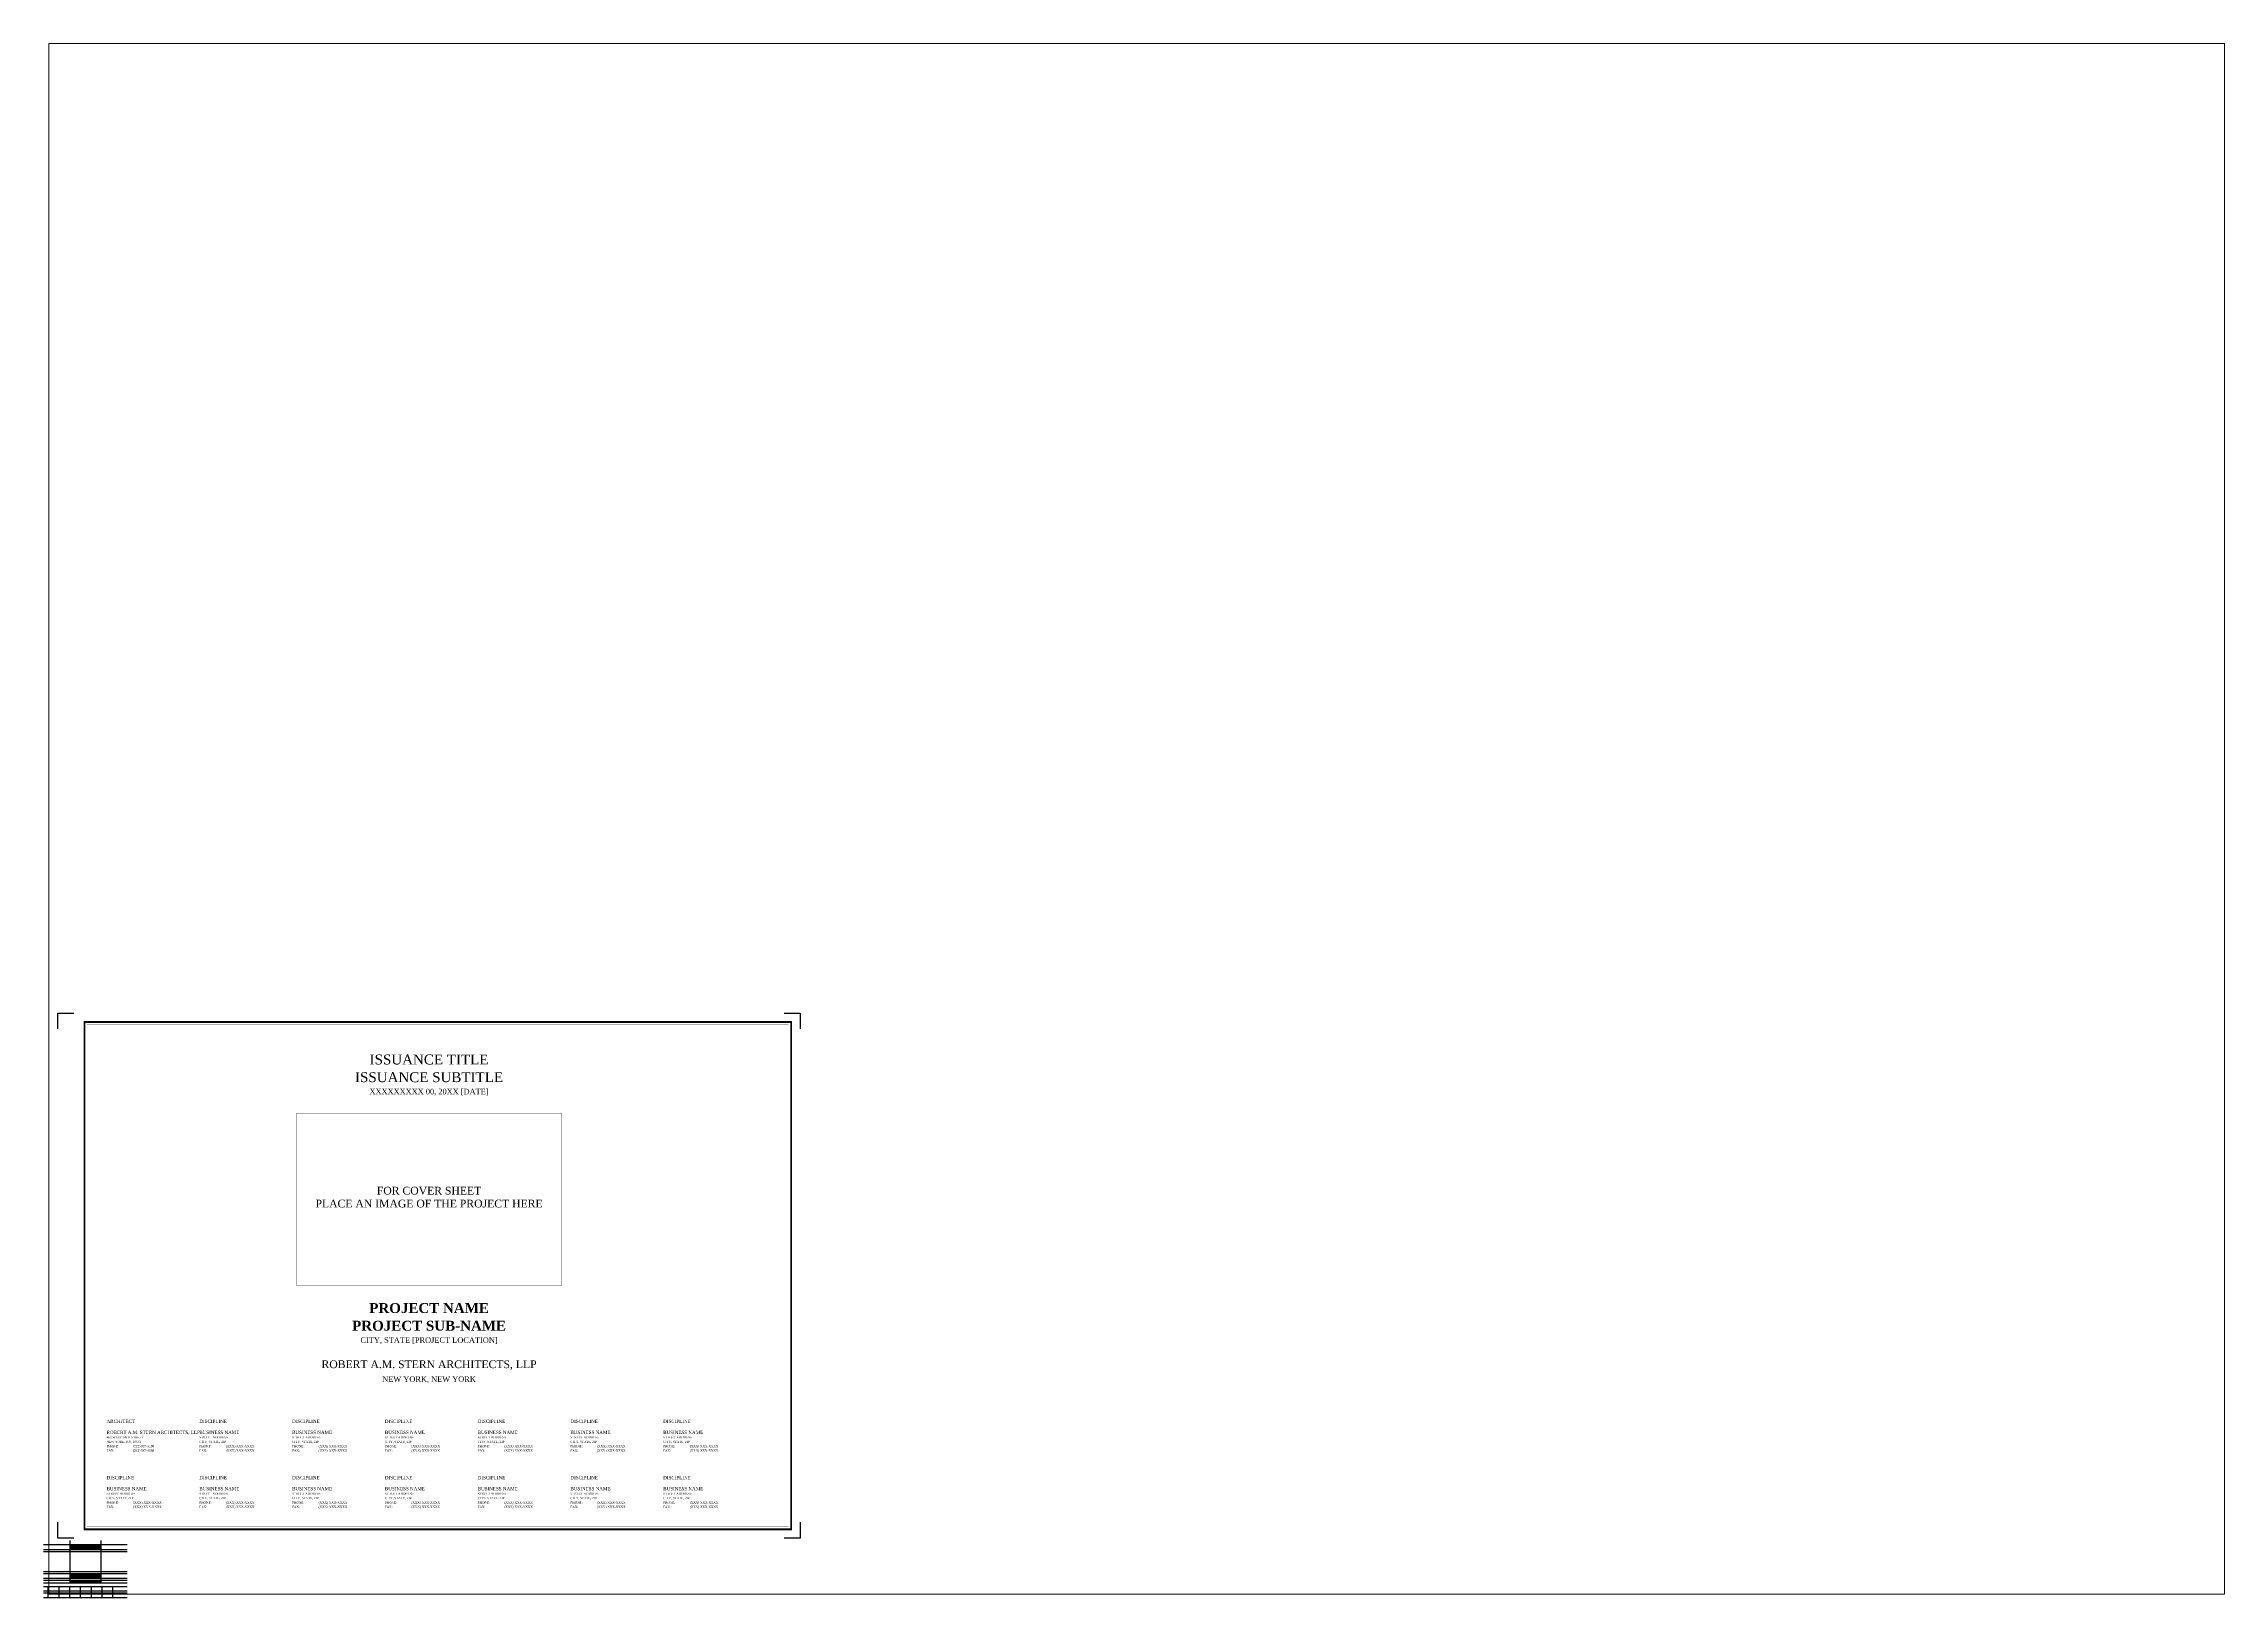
# Paper-space layout 'Cover Sheet' of a CAD drawing. Header units: millimetres. Extents: x 1 to 1064, y 2 to 759.
# The model-space entities are those that its viewports show. They can reach past a viewport. Long polylines and large blocks are cut down to what shows.
import ezdxf
from ezdxf.enums import TextEntityAlignment as Align

# ---------------------------------------------------------------- set-up
doc = ezdxf.new("R2010")
doc.units = ezdxf.units.MM
doc.layers.add('A-ANNO-NPLT', color=8, linetype='Continuous', plot=False)
doc.layers.add('G-Anno-Nplt', color=8, linetype='Continuous', plot=False)
doc.layers.add('A-ANNO-TTLB', color=3, linetype='Continuous')
doc.styles.add('TIMES', font='times.ttf')

# ---------------------------------------------------------------- blocks, each defined once
blk = doc.blocks.new('CONTACT INFO')
at = {"style": 'TIMES'}
for s, p in [('PHONE:', (0, 9.525)), ('FAX:', (0, 3.175))]:
    blk.add_text(s, height=3.175, dxfattribs=at).set_placement(p, align=Align.MIDDLE_LEFT)
for tag, height, p in [('DISCIPLINE', 4.7625, (0, 45.24375)), ('BUSINESSNAME', 4.7625, (0, 29.36875)), ('ADDRESSLINE1', 3.175, (0, 22.225)), ('ADDRESSLINE2', 3.175, (0, 15.875)), ('PHONENUMBER', 3.175, (38.1, 9.525)), ('FAXNUMBER', 3.175, (38.1, 3.175))]:
    blk.add_attdef(tag, text='', height=height, dxfattribs=at).set_placement(p, align=Align.MIDDLE_LEFT)

msp = doc.modelspace()

# ---------------------------------------------------------------- linework, layer by layer
at = {"layer": 'A-ANNO-NPLT', "flags": 128}
for points in [[(0, 815.6), (0, 841), (25.4, 841)], [(1163.6, 841), (1189, 841), (1189, 815.6)], [(25.4, 0), (0, 0), (0, 25.4)], [(1189, 25.4), (1189, 0), (1163.6, 0)]]:
    msp.add_lwpolyline(points, dxfattribs=at)
at = {"layer": 'A-ANNO-TTLB', "flags": 128}
for points, const_width in [([(1174.8, 14.2), (42.5, 14.2), (42.5, 826.8), (1174.8, 826.8)], 2.83), ([(1170.7, 18.3), (46.6, 18.3), (46.6, 822.7), (1170.7, 822.7)], 0.326), ([(806.8, 680.6), (382.2, 680.6), (382.2, 404.6), (806.8, 404.6)], 0.566)]:
    msp.add_lwpolyline(points, close=True, dxfattribs=dict(at, const_width=const_width))

# ---------------------------------------------------------------- block references
at = {"layer": 'A-ANNO-TTLB', "xscale": 1.114548181477315, "yscale": 1.114548181477315, "zscale": 1.114548181477315}
for p, values in [((77.9, 136.8), {'FAXNUMBER': '(212) 967-5588', 'PHONENUMBER': '(212) 967-5100', 'ADDRESSLINE2': 'NEW YORK, NY, 10001', 'ADDRESSLINE1': '460 WEST 34TH STREET', 'BUSINESSNAME': 'ROBERT A.M. STERN ARCHITECTS, LLP', 'DISCIPLINE': 'ARCHITECT'}), ((226.5, 136.8), {'FAXNUMBER': '(XXX) XXX-XXXX', 'PHONENUMBER': '(XXX) XXX-XXXX', 'ADDRESSLINE2': 'CITY, STATE, ZIP', 'ADDRESSLINE1': 'STREET ADDRESS', 'BUSINESSNAME': 'BUSINESS NAME', 'DISCIPLINE': 'DISCIPLINE'}), ((375.1, 136.8), {'FAXNUMBER': '(XXX) XXX-XXXX', 'PHONENUMBER': '(XXX) XXX-XXXX', 'ADDRESSLINE2': 'CITY, STATE, ZIP', 'ADDRESSLINE1': 'STREET ADDRESS', 'BUSINESSNAME': 'BUSINESS NAME', 'DISCIPLINE': 'DISCIPLINE'}), ((523.7, 136.8), {'FAXNUMBER': '(XXX) XXX-XXXX', 'PHONENUMBER': '(XXX) XXX-XXXX', 'ADDRESSLINE2': 'CITY, STATE, ZIP', 'ADDRESSLINE1': 'STREET ADDRESS', 'BUSINESSNAME': 'BUSINESS NAME', 'DISCIPLINE': 'DISCIPLINE'}), ((672.4, 136.8), {'FAXNUMBER': '(XXX) XXX-XXXX', 'PHONENUMBER': '(XXX) XXX-XXXX', 'ADDRESSLINE2': 'CITY, STATE, ZIP', 'ADDRESSLINE1': 'STREET ADDRESS', 'BUSINESSNAME': 'BUSINESS NAME', 'DISCIPLINE': 'DISCIPLINE'}), ((821, 136.8), {'FAXNUMBER': '(XXX) XXX-XXXX', 'PHONENUMBER': '(XXX) XXX-XXXX', 'ADDRESSLINE2': 'CITY, STATE, ZIP', 'ADDRESSLINE1': 'STREET ADDRESS', 'BUSINESSNAME': 'BUSINESS NAME', 'DISCIPLINE': 'DISCIPLINE'}), ((969.6, 136.8), {'FAXNUMBER': '(XXX) XXX-XXXX', 'PHONENUMBER': '(XXX) XXX-XXXX', 'ADDRESSLINE2': 'CITY, STATE, ZIP', 'ADDRESSLINE1': 'STREET ADDRESS', 'BUSINESSNAME': 'BUSINESS NAME', 'DISCIPLINE': 'DISCIPLINE'}), ((77.9, 46.6), {'FAXNUMBER': '(XXX) XXX-XXXX', 'PHONENUMBER': '(XXX) XXX-XXXX', 'ADDRESSLINE2': 'CITY, STATE, ZIP', 'ADDRESSLINE1': 'STREET ADDRESS', 'BUSINESSNAME': 'BUSINESS NAME', 'DISCIPLINE': 'DISCIPLINE'}), ((226.5, 46.6), {'FAXNUMBER': '(XXX) XXX-XXXX', 'PHONENUMBER': '(XXX) XXX-XXXX', 'ADDRESSLINE2': 'CITY, STATE, ZIP', 'ADDRESSLINE1': 'STREET ADDRESS', 'BUSINESSNAME': 'BUSINESS NAME', 'DISCIPLINE': 'DISCIPLINE'}), ((375.1, 46.6), {'FAXNUMBER': '(XXX) XXX-XXXX', 'PHONENUMBER': '(XXX) XXX-XXXX', 'ADDRESSLINE2': 'CITY, STATE, ZIP', 'ADDRESSLINE1': 'STREET ADDRESS', 'BUSINESSNAME': 'BUSINESS NAME', 'DISCIPLINE': 'DISCIPLINE'}), ((523.7, 46.6), {'FAXNUMBER': '(XXX) XXX-XXXX', 'PHONENUMBER': '(XXX) XXX-XXXX', 'ADDRESSLINE2': 'CITY, STATE, ZIP', 'ADDRESSLINE1': 'STREET ADDRESS', 'BUSINESSNAME': 'BUSINESS NAME', 'DISCIPLINE': 'DISCIPLINE'}), ((672.4, 46.6), {'FAXNUMBER': '(XXX) XXX-XXXX', 'PHONENUMBER': '(XXX) XXX-XXXX', 'ADDRESSLINE2': 'CITY, STATE, ZIP', 'ADDRESSLINE1': 'STREET ADDRESS', 'BUSINESSNAME': 'BUSINESS NAME', 'DISCIPLINE': 'DISCIPLINE'}), ((821, 46.6), {'FAXNUMBER': '(XXX) XXX-XXXX', 'PHONENUMBER': '(XXX) XXX-XXXX', 'ADDRESSLINE2': 'CITY, STATE, ZIP', 'ADDRESSLINE1': 'STREET ADDRESS', 'BUSINESSNAME': 'BUSINESS NAME', 'DISCIPLINE': 'DISCIPLINE'}), ((969.6, 46.6), {'FAXNUMBER': '(XXX) XXX-XXXX', 'PHONENUMBER': '(XXX) XXX-XXXX', 'ADDRESSLINE2': 'CITY, STATE, ZIP', 'ADDRESSLINE1': 'STREET ADDRESS', 'BUSINESSNAME': 'BUSINESS NAME', 'DISCIPLINE': 'DISCIPLINE'})]:
    msp.add_blockref('CONTACT INFO', p, dxfattribs=at).add_auto_attribs(values)

# ---------------------------------------------------------------- texts
at = {"layer": 'A-ANNO-TTLB', "attachment_point": 8, "style": 'TIMES'}
for s, insert, char_height, width in [('ISSUANCE TITLE', (594.5, 758.5), 15.924, 424.643), ('ISSUANCE SUBTITLE', (594.5, 730.2), 15.924, 424.643), ('XXXXXXXXX 00, 20XX [DATE]', (594.5, 708.9), 8.847, 311.405), ('{\\fTimes New Roman|b1|i0|c0|p18;PROJECT NAME}', (594.5, 360.4), 15.924, 424.643), ('{\\fTimes New Roman|b1|i0|c0|p18;PROJECT SUB-NAME}', (594.5, 332.1), 15.924, 424.643), ('CITY, STATE [PROJECT LOCATION]', (594.5, 310.8), 8.847, 424.643), ('ROBERT A.M. STERN ARCHITECTS, LLP', (594.5, 269.5), 12.385, 424.643), ('NEW YORK, NEW YORK', (594.5, 248.3), 8.847, 424.643)]:
    msp.add_mtext(s, dxfattribs=dict(at, insert=insert, char_height=char_height, width=width))
at = {"layer": 'G-Anno-Nplt', "insert": (594.5, 546.2), "char_height": 12.385, "width": 424.643, "attachment_point": 5, "style": 'TIMES'}
msp.add_mtext('FOR COVER SHEET \\PPLACE AN IMAGE OF THE PROJECT HERE', dxfattribs=at)

psp = doc.layouts.new('Cover Sheet')

# ---------------------------------------------------------------- linework, layer by layer
at = {"layer": 'DEFPOINTS', "color": 0}
for p, q in [((0.6, 27.4), (41.4, 27.4)), ((0.6, 25), (41.4, 25)), ((0.6, 24), (41.4, 24)), ((13.5, 26.8), (28.5, 26.8)), ((13.5, 26.4), (28.5, 26.4)), ((13.5, 25.8), (28.5, 25.8)), ((13.5, 25.4), (28.5, 25.4)), ((0.6, 14.3), (41.4, 14.3)), ((0.6, 13.3), (41.4, 13.3)), ((0.6, 11), (41.4, 11)), ((13.5, 12.7), (28.5, 12.7)), ((13.5, 12.3), (28.5, 12.3)), ((13.5, 11.7), (28.5, 11.7)), ((13.5, 11.3), (28.5, 11.3)), ((0.6, 10), (41.4, 10)), ((0.6, 8.8), (41.4, 8.8)), ((0.6, 7), (41.4, 7)), ((0.6, 4.8), (41.4, 4.8)), ((0.6, 3.8), (41.4, 3.8)), ((0.6, 1.6), (41.4, 1.6)), ((2.7, 7), (2.7, 1.6)), ((8, 7), (8, 1.6)), ((13.3, 7), (13.3, 1.6)), ((13.5, 9.5), (28.5, 9.5)), ((13.5, 9.1), (28.5, 9.1)), ((18.5, 7), (18.5, 1.6)), ((23.8, 7), (23.8, 1.6)), ((29, 7), (29, 1.6)), ((34.3, 7), (34.3, 1.6))]:
    psp.add_line(p, q, dxfattribs=at)
at = {"layer": 'DEFPOINTS'}
for p, q in [((13.5, 29.4), (13.5, 8.8)), ((28.5, 29.4), (28.5, 8.8))]:
    psp.add_line(p, q, dxfattribs=at)

# ---------------------------------------------------------------- viewports
at = {"layer": '0'}
psp.add_viewport(center=(533.4, 381), size=(1060.4, 755.642), view_center_point=(1728, 1152), view_height=2483.499, dxfattribs=at)

doc.saveas('drawing.dxf')
